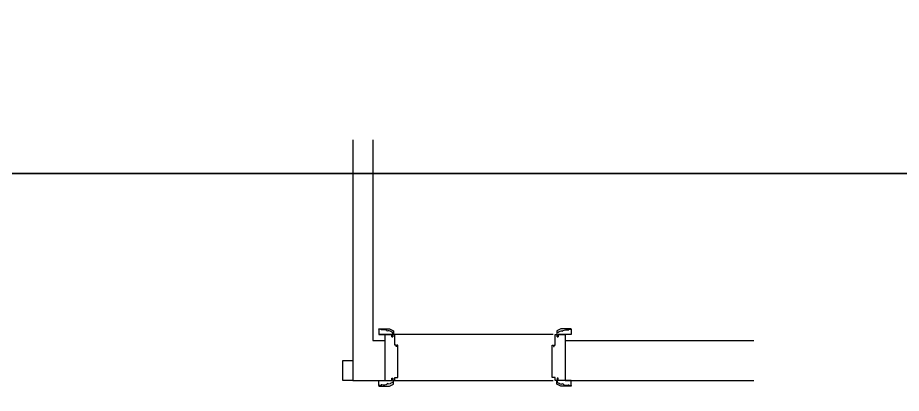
# Model space of a CAD drawing. Header units: millimetres. Extents: x 51249 to 2766742, y -599687 to -1280.
# Drawn here: x 65090 to 69498, y -124140 to -122267 of the extents above; entities that cross this region are included whole.
import ezdxf

# ---------------------------------------------------------------- set-up
doc = ezdxf.new("R2010")
doc.units = ezdxf.units.MM
doc.header["$LTSCALE"] = 10
doc.header["$PDMODE"] = 3
for name, color, linetype in [('A-土建墙（含管井、立管）', 6, 'Continuous'), ('C-顶面造型线', 40, 'Continuous'), ('D-Detail(节点图层)', 134, 'Continuous'), ('P-完成面', 3, 'Continuous'), ('P-门套', 3, 'Continuous')]:
    doc.layers.add(name, color=color, linetype=linetype)
doc.styles.add('DIM', font='SimSun.ttf', dxfattribs={"width": 0.7})
doc.dimstyles.new('25', dxfattribs={"dimscale": 25, "dimtxt": 2, "dimasz": 1, "dimexe": 1, "dimexo": 1, "dimgap": 0.5, "dimtad": 1, "dimdec": 0, "dimzin": 0, "dimdsep": 46, "dimtxsty": 'DIM', "dimblk": 'ARCHTICK', "dimcen": 0, "dimclrd": 5, "dimclre": 5, "dimclrt": 35, "dimadec": 0, "dimazin": 0, "dimtfac": 0.5, "dimtdec": 0, "dimtix": 1, "dimtmove": 2, "dimatfit": 2, "dimldrblk": 'A', "dimfxl": 0, "dimtolj": 1, "dimtzin": 0, "dimlwd": -1, "dimlwe": -1, "dimarcsym": 0})

# ---------------------------------------------------------------- blocks, each defined once
blk = doc.blocks.new('sdsdggh11')
at = {"layer": 'P-门套', "color": 251, "elevation": 0}
for points in [[(162583.9, -78551.4), (162580.9, -78551.4), (162580.9, -78604.4), (162591.4, -78624.4), (162609.2, -78624.4)], [(162864.5, -78551.4), (162867.5, -78551.4), (162867.5, -78604.4), (162856.9, -78624.4), (162839.2, -78624.4)]]:
    blk.add_lwpolyline(points, dxfattribs=at)
at = {"layer": 'P-门套', "elevation": 0}
for points in [[(162609.2, -78621.4), (162599.2, -78621.4, 0.167877), (162595.4, -78611.7, -0.333169), (162593.8, -78593.4), (162590.5, -78593.4, -0.180635), (162587.2, -78566.7), (162587.2, -78563.4), (162583.9, -78563.4), (162583.9, -78551.4), (162609.2, -78551.4), (162609.2, -78616.4), (162621.2, -78616.4), (162621.2, -78621.4), (162609.2, -78621.4), (162599.2, -78621.4)], [(162839.2, -78621.4), (162849.2, -78621.4, -0.167877), (162852.9, -78611.7, 0.333169), (162854.5, -78593.4), (162857.8, -78593.4, 0.180635), (162861.1, -78566.7), (162861.1, -78563.4), (162864.5, -78563.4), (162864.5, -78551.4), (162839.2, -78551.4), (162839.2, -78616.4), (162827.2, -78616.4), (162827.2, -78621.4), (162839.2, -78621.4), (162849.2, -78621.4)]]:
    blk.add_lwpolyline(points, format="xyb", dxfattribs=at)
at = {"layer": 'P-门套'}
blk.add_lwpolyline([(162609.2, -78581.4), (162609.2, -78616.4), (162621.2, -78616.4), (162621.2, -78621.4), (162609.2, -78621.4), (162609.2, -78631.4), (162624.2, -78631.4), (162624.2, -78646.4), (162786.2, -78646.4), (162786.2, -78640.9), (162779.2, -78640.9), (162779.2, -78636.9), (162786.2, -78636.9), (162786.2, -78631.4), (162839.2, -78631.4), (162839.2, -78621.4), (162827.2, -78621.4), (162827.2, -78616.4), (162839.2, -78616.4), (162839.2, -78581.4), (162609.2, -78581.4)], dxfattribs=at)
blk = doc.blocks.new('_ArchTick')
at = {"color": 0, "linetype": 'ByBlock', "const_width": 0.15}
blk.add_lwpolyline([(-0.5, -0.5), (0.5, 0.5)], dxfattribs=at)
blk = doc.blocks.new('*D1063')
at = {"layer": 'D-Detail(节点图层)', "color": 5, "ltscale": 0.15}
for p, q in [((2766617, -121582.1), (2766742, -121582.1)), ((2766717, -121582.1), (2766717, -599673.1)), ((2766698.3, -599673.1), (2766742, -599673.1))]:
    blk.add_line(p, q, dxfattribs=at)
at = {"layer": 'Defpoints', "color": 0, "ltscale": 0.15}
for p in [(55453.8, -121582.1), (2766673.3, -599673.1), (2766717, -599673.1)]:
    blk.add_point(p, dxfattribs=at)
at = {"layer": 'D-Detail(节点图层)', "color": 5, "ltscale": 0.15, "xscale": 25, "yscale": 25, "zscale": 25}
for p, rotation in [((2766717, -121582.1), 90), ((2766717, -599673.1), 270)]:
    blk.add_blockref('_ArchTick', p, dxfattribs=dict(at, rotation=rotation))
at = {"layer": 'D-Detail(节点图层)', "color": 35, "ltscale": 0.15, "insert": (2766679.5, -360627.6), "char_height": 50, "attachment_point": 5, "rotation": 90, "style": 'DIM'}
blk.add_mtext('\\A1;478091', dxfattribs=at)
blk = doc.blocks.new('A')
for p, q in [((-0.37, 0), (-2.13, 0)), ((-1.44, 1.15), (-1.09, 1.44)), ((-1.44, 1.15), (-0.37, 0)), ((-1.44, -1.15), (-0.37, 0)), ((-1.09, 1.44), (0, 0)), ((-1.09, -1.44), (0, 0)), ((-1.44, -1.15), (-1.09, -1.44))]:
    blk.add_line(p, q)
for points in [[(-1.44, 1.15), (-1.09, 1.44), (-0.37, 0), (0, 0)], [(-1.44, -1.15), (-1.09, -1.44), (-0.37, 0), (0, 0)]]:
    blk.add_solid(points)

msp = doc.modelspace()

# ---------------------------------------------------------------- linework, layer by layer
at = {"color": 1, "ltscale": 0.15}
for points in [[(59982.5, -118559.1), (82338, -118559.1), (82338, -123043.5), (59982.5, -123043.5)], [(59982.5, -123043.5), (82338, -123043.5), (82338, -130361.5), (59982.5, -130361.5)]]:
    msp.add_lwpolyline(points, close=True, dxfattribs=at)
at = {"layer": 'A-土建墙（含管井、立管）', "color": 6}
for p, q in [((66761.9, -122876.4, 0), (66761.9, -123876.4, 0)), ((66861.9, -122876.4, 0), (66861.9, -123876.4, 0)), ((66761.9, -123876.4, 0), (66761.9, -124076.4, 0)), ((66861.9, -123876.4, 0), (66921.9, -123876.4, 0)), ((66921.9, -123876.4, 0), (66921.9, -124076.4, 0)), ((67821.9, -123876.4, 0), (68761.9, -123876.4, 0)), ((67821.9, -123876.4, 0), (67821.9, -124076.4, 0)), ((66761.9, -124076.4, 0), (66921.9, -124076.4, 0)), ((67821.9, -124076.4, 0), (68761.9, -124076.4, 0))]:
    msp.add_line(p, q, dxfattribs=at)
at = {"layer": 'C-顶面造型线'}
for p, q in [((67761.9, -123846.4, 0), (66961.9, -123846.4, 0)), ((66961.9, -124076.4, 0), (67761.9, -124076.4, 0))]:
    msp.add_line(p, q, dxfattribs=at)
at = {"layer": 'P-完成面', "elevation": 0}
msp.add_lwpolyline([(66951.8, -123846.4), (66891.9, -123846.4), (66891.9, -123846.4), (66891.9, -123846.4)], dxfattribs=at)
at = {"layer": 'P-门套', "elevation": 0}
msp.add_lwpolyline([(66761.9, -123976.4), (66761.9, -124076.4), (66711.9, -124076.4), (66711.9, -123976.4)], close=True, dxfattribs=at)

# ---------------------------------------------------------------- block references
at = {"color": 0, "ltscale": 0.15, "rotation": 89.99999999999999}
msp.add_blockref('sdsdggh11', (-11659.4, -286685.5, 0), dxfattribs=at)
at = {"color": 0, "ltscale": 0.15, "xscale": -1, "rotation": 270}
msp.add_blockref('sdsdggh11', (146403.3, -286685.5, 0), dxfattribs=at)

# ---------------------------------------------------------------- dimensions: what is measured, and where the dimension line sits
at = {"layer": 'D-Detail(节点图层)', "color": 251, "ltscale": 0.15}
dim = msp.add_linear_dim(base=(2766717, -599673.1), p1=(55453.8, -121582.1), p2=(2766673.3, -599673.1), angle=90, dimstyle='25', dxfattribs=at)
dim.commit()
dim.dimension.update_dxf_attribs({"geometry": '*D1063', "text_midpoint": (2766679.5, -360627.6)})

doc.saveas('drawing.dxf')
